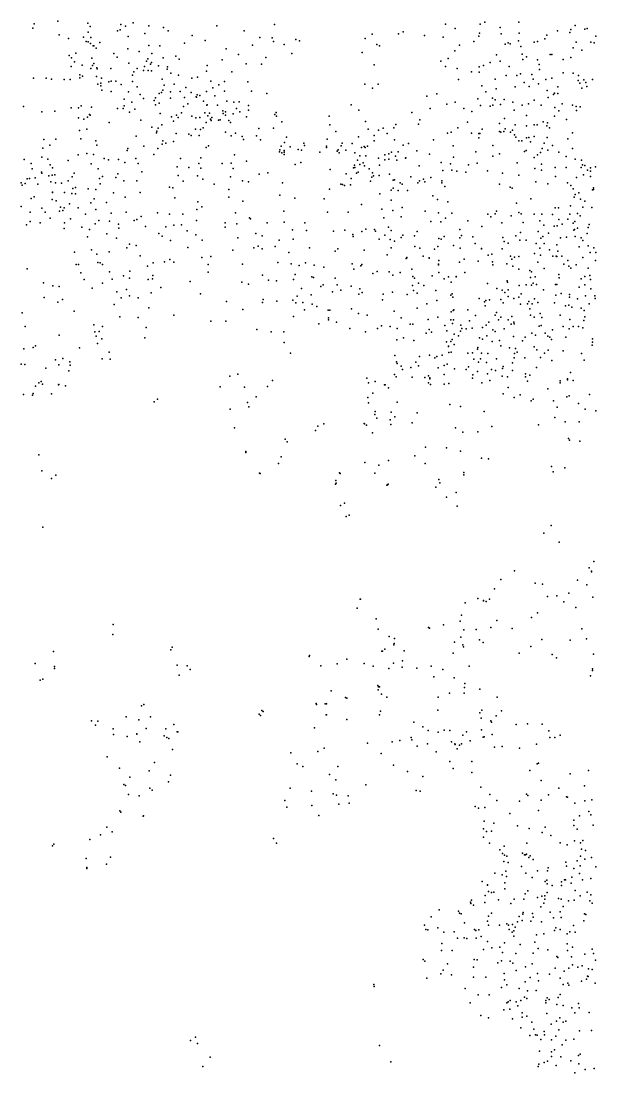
# Model space of a CAD drawing. Header units: millimetres. Extents: x -60275265 to 22802890, y -38578442 to 24337084.
# Drawn here: x 7994622 to 10250622, y -14128304 to -9997304 of the extents above; entities that cross this region are included whole.
import ezdxf

# ---------------------------------------------------------------- set-up
doc = ezdxf.new("R2010")
doc.units = ezdxf.units.MM
doc.header["$MEASUREMENT"] = 0
doc.layers.add('particles', color=7, linetype='Continuous', true_color=0x000000)

msp = doc.modelspace()

# ---------------------------------------------------------------- linework, layer by layer
at = {"layer": 'particles', "color": 93, "true_color": 0x67d435}
for p in [(8040622, -10025304), (8046622, -10008304), (8138622, -9997304), (8256622, -10006304), (8265622, -10019304), (8372622, -10035304), (8383622, -10031304), (8386622, -10010304), (8404622, -10017304), (8434622, -10004304), (8496622, -10016304), (8553622, -10022304), (8571622, -10036304), (8762622, -10016304), (8870622, -10036304), (8989622, -10010304), (9659622, -10009304), (9697622, -10026304), (9796622, -10009304), (9814622, -10002304), (9874622, -10023304), (9948622, -10002304), (10099622, -10035304), (10151622, -10030304), (10168622, -10014304), (10206622, -10029304), (10215622, -10026304), (8144622, -10051304), (8180622, -10066304), (8239622, -10060304), (8249622, -10077304), (8258622, -10041304), (8258622, -10079304), (8268622, -10061304), (8414622, -10058304), (8480622, -10046304), (8665622, -10054304), (8716622, -10073304), (8931622, -10061304), (8979622, -10063304), (8984622, -10078304), (9072622, -10069304), (9087622, -10075304), (9345622, -10066304), (9372622, -10049304), (9475622, -10047304), (9493622, -10039304), (9577622, -10054304), (9651622, -10060304), (9771622, -10078304), (9790622, -10056304), (9793622, -10044304), (9878622, -10047304), (9946622, -10075304), (9949622, -10045304), (10020622, -10077304), (10050622, -10067304), (10057622, -10053304), (10148622, -10042304), (10250622, -10057304), (8267622, -10085304), (8277622, -10095304), (8279622, -10094304), (8289622, -10103304), (8303622, -10081304), (8413622, -10106304), (8457622, -10117304), (8496622, -10093304), (8538622, -10094304), (8636622, -10084304), (8799622, -10106304), (8902622, -10092304), (9026622, -10089304), (9390622, -10089304), (9400622, -10095304), (9696622, -10114304), (9715622, -10092304), (9894622, -10088304), (9905622, -10082304), (9913622, -10087304), (9955622, -10097304), (10007622, -10080304), (10161622, -10102304), (10173622, -10080304), (10195622, -10111304), (10230622, -10080304), (10243622, -10082304), (8183622, -10132304), (8192622, -10142304), (8204622, -10157304), (8209622, -10123304), (8272622, -10143304), (8358622, -10124304), (8371622, -10139304), (8486622, -10155304), (8492622, -10145304), (8506622, -10160304), (8507622, -10125304), (8552622, -10141304), (8602622, -10135304), (8614622, -10147304), (8783622, -10149304), (8847622, -10128304), (8955622, -10140304), (9057622, -10124304), (9332622, -10121304), (9641622, -10155304), (9670622, -10144304), (9835622, -10160304), (9860622, -10130304), (9874622, -10154304), (9960622, -10127304), (9963622, -10148304), (9978622, -10137304), (10021622, -10149304), (10070622, -10128304), (10077622, -10128304), (10122622, -10148304), (10152622, -10140304), (8191622, -10176304), (8234622, -10170304), (8268622, -10183304), (8274622, -10172304), (8279622, -10164304), (8291622, -10181304), (8293622, -10185304), (8346622, -10183304), (8417622, -10162304), (8436622, -10197304), (8450622, -10183304), (8474622, -10191304), (8479622, -10176304), (8493622, -10191304), (8502622, -10166304), (8506622, -10193304), (8534622, -10173304), (8568622, -10186304), (8569622, -10177304), (8582622, -10202304), (8722622, -10194304), (8725622, -10172304), (8821622, -10196304), (8878622, -10165304), (8938622, -10166304), (9380622, -10169304), (9660622, -10175304), (9706622, -10184304), (9762622, -10197304), (9792622, -10177304), (9792622, -10198304), (9809622, -10171304), (9909622, -10176304), (10027622, -10168304), (10029622, -10187304), (10121622, -10200304), (10161622, -10202304), (8043622, -10222304), (8092622, -10222304), (8114622, -10225304), (8163622, -10226304), (8187622, -10227304), (8225622, -10208304), (8225622, -10220304), (8235622, -10214304), (8290622, -10215304), (8307622, -10241304), (8310622, -10222304), (8339622, -10236304), (8348622, -10233304), (8366622, -10233304), (8431622, -10209304), (8431622, -10234304), (8548622, -10225304), (8612622, -10210304), (8664622, -10222304), (8686622, -10218304), (8739622, -10233304), (8792622, -10234304), (8884622, -10236304), (9711622, -10226304), (9854622, -10225304), (9898622, -10211304), (9940622, -10211304), (9954622, -10204304), (9968622, -10238304), (9999622, -10207304), (10003622, -10225304), (10024622, -10243304), (10054622, -10226304), (10077622, -10221304), (10180622, -10230304), (10182622, -10211304), (10187622, -10241304), (10203622, -10228304), (10210622, -10239304), (10237622, -10227304), (8295622, -10245304), (8307622, -10252304), (8311622, -10268304), (8347622, -10274304), (8387622, -10246304), (8415622, -10275304), (8450622, -10255304), (8536622, -10281304), (8545622, -10277304), (8551622, -10269304), (8556622, -10249304), (8580622, -10275304), (8595622, -10245304), (8619622, -10274304), (8640622, -10258304), (8661622, -10278304), (8722622, -10274304), (8746622, -10259304), (8770622, -10247304), (8792622, -10272304), (8898622, -10273304), (8959622, -10281304), (9343622, -10245304), (9373622, -10261304), (9395622, -10245304), (9625622, -10283304), (9802622, -10251304), (9818622, -10275304), (9859622, -10263304), (9933622, -10256304), (9988622, -10254304), (10058622, -10270304), (10084622, -10285304), (10087622, -10280304), (10100622, -10255304), (10100622, -10281304), (10195622, -10261304), (10214622, -10254304), (8399622, -10304304), (8429622, -10316304), (8461622, -10286304), (8475622, -10301304), (8517622, -10309304), (8521622, -10298304), (8522622, -10326304), (8536622, -10320304), (8581622, -10300304), (8636622, -10297304), (8648622, -10322304), (8681622, -10295304), (8682622, -10296304), (8685622, -10287304), (8695622, -10289304), (8710622, -10312304), (8725622, -10326304), (8754622, -10291304), (8801622, -10312304), (8829622, -10315304), (8850622, -10314304), (9290622, -10326304), (9586622, -10292304), (9665622, -10323304), (9698622, -10315304), (9787622, -10302304), (9844622, -10300304), (9855622, -10306304), (9875622, -10325304), (9890622, -10305304), (9924622, -10315304), (9961622, -10327304), (9985622, -10322304), (10008622, -10308304), (10035622, -10327304), (10063622, -10297304), (10084622, -10286304), (10118622, -10322304), (10158622, -10327304), (8003622, -10333304), (8075622, -10354304), (8126622, -10351304), (8191622, -10338304), (8220622, -10338304), (8230622, -10330304), (8262622, -10364304), (8265622, -10366304), (8270622, -10335304), (8373622, -10341304), (8395622, -10341304), (8399622, -10330304), (8419622, -10355304), (8440622, -10343304), (8540622, -10360304), (8604622, -10366304), (8623622, -10358304), (8632622, -10332304), (8715622, -10357304), (8723622, -10328304), (8734622, -10359304), (8765622, -10328304), (8786622, -10349304), (8787622, -10360304), (8796622, -10353304), (8796622, -10367304), (8826622, -10361304), (8840622, -10340304), (8853622, -10354304), (8886622, -10329304), (8887622, -10347304), (8990622, -10364304), (8995622, -10356304), (9320622, -10347304), (9528622, -10356304), (9600622, -10340304), (9731622, -10341304), (9763622, -10352304), (9797622, -10329304), (9835622, -10331304), (9846622, -10328304), (9929622, -10347304), (9977622, -10368304), (10089622, -10337304), (10105622, -10349304), (10173622, -10332304), (10174622, -10348304), (10188622, -10334304), (8220622, -10377304), (8241622, -10383304), (8255622, -10374304), (8340622, -10395304), (8464622, -10386304), (8546622, -10404304), (8585622, -10373304), (8592622, -10390304), (8611622, -10376304), (8664622, -10370304), (8680622, -10377304), (8695622, -10376304), (8720622, -10395304), (8727622, -10369304), (8737622, -10383304), (8740622, -10388304), (8743622, -10376304), (8769622, -10386304), (8775622, -10385304), (8809622, -10388304), (8816622, -10395304), (8879622, -10373304), (8996622, -10371304), (9017622, -10393304), (9203622, -10370304), (9206622, -10405304), (9346622, -10392304), (9465622, -10403304), (9554622, -10402304), (9559622, -10385304), (9746622, -10394304), (9871622, -10400304), (9891622, -10380304), (9933622, -10404304), (9977622, -10408304), (10007622, -10405304), (10019622, -10405304), (10043622, -10393304), (10057622, -10408304), (10060622, -10397304), (10088622, -10371304), (10135622, -10384304), (8223622, -10427304), (8252622, -10422304), (8446622, -10449304), (8507622, -10414304), (8525622, -10436304), (8527622, -10429304), (8532622, -10418304), (8603622, -10439304), (8652622, -10441304), (8662622, -10447304), (8678622, -10421304), (8693622, -10447304), (8698622, -10423304), (8708622, -10417304), (8796622, -10433304), (8818622, -10448304), (8836622, -10437304), (8862622, -10451304), (8918622, -10448304), (8927622, -10419304), (8984622, -10418304), (9229622, -10431304), (9356622, -10422304), (9380622, -10447304), (9397622, -10426304), (9415622, -10418304), (9431622, -10438304), (9457622, -10417304), (9667622, -10437304), (9682622, -10434304), (9708622, -10416304), (9761622, -10437304), (9791622, -10438304), (9794622, -10439304), (9804622, -10421304), (9871622, -10431304), (9877622, -10433304), (9888622, -10431304), (9894622, -10420304), (9915622, -10434304), (9922622, -10425304), (9930622, -10444304), (10008622, -10451304), (10068622, -10416304), (10158622, -10436304), (8083622, -10462304), (8107622, -10484304), (8131622, -10461304), (8228622, -10459304), (8288622, -10468304), (8292622, -10484304), (8476622, -10489304), (8548622, -10480304), (8550622, -10468304), (8562622, -10477304), (8592622, -10470304), (8730622, -10487304), (8867622, -10462304), (8934622, -10463304), (9015622, -10488304), (9028622, -10474304), (9036622, -10453304), (9050622, -10491304), (9104622, -10477304), (9106622, -10486304), (9193622, -10489304), (9195622, -10461304), (9250622, -10487304), (9254622, -10477304), (9293622, -10478304), (9318622, -10452304), (9341622, -10490304), (9354622, -10488304), (9380622, -10468304), (9460622, -10463304), (9494622, -10484304), (9514622, -10478304), (9613622, -10464304), (9690622, -10487304), (9790622, -10456304), (9845622, -10486304), (9935622, -10453304), (9947622, -10468304), (9959622, -10468304), (9977622, -10456304), (9986622, -10455304), (9993622, -10472304), (10047622, -10477304), (10059622, -10455304), (10079622, -10486304), (10140622, -10459304), (10140622, -10459304), (8075622, -10531304), (8079622, -10496304), (8218622, -10523304), (8252622, -10517304), (8278622, -10521304), (8411622, -10505304), (8413622, -10498304), (8515622, -10521304), (8531622, -10497304), (8720622, -10494304), (8832622, -10523304), (9008622, -10510304), (9010622, -10503304), (9017622, -10515304), (9026622, -10521304), (9027622, -10506304), (9027622, -10512304), (9082622, -10502304), (9095622, -10504304), (9166622, -10512304), (9193622, -10493304), (9234622, -10508304), (9239622, -10503304), (9242622, -10514304), (9268622, -10504304), (9304622, -10514304), (9324622, -10527304), (9330622, -10493304), (9344622, -10493304), (9347622, -10526304), (9422622, -10522304), (9437622, -10518304), (9448622, -10512304), (9464622, -10528304), (9474622, -10511304), (9547622, -10507304), (9597622, -10520304), (9691622, -10532304), (9779622, -10510304), (9845622, -10528304), (9871622, -10518304), (9969622, -10509304), (9976622, -10505304), (10007622, -10533304), (10020622, -10523304), (10032622, -10513304), (10039622, -10497304), (10061622, -10504304), (10104622, -10512304), (10133622, -10529304), (10158622, -10498304), (8006622, -10541304), (8034622, -10557304), (8099622, -10540304), (8108622, -10562304), (8117622, -10573304), (8179622, -10545304), (8269622, -10558304), (8320622, -10537304), (8337622, -10542304), (8376622, -10541304), (8401622, -10553304), (8445622, -10537304), (8453622, -10557304), (8607622, -10570304), (8620622, -10537304), (8653622, -10572304), (8692622, -10557304), (8699622, -10534304), (8699622, -10575304), (8783622, -10557304), (8819622, -10555304), (8879622, -10547304), (9070622, -10560304), (9092622, -10552304), (9299622, -10574304), (9303622, -10563304), (9304622, -10572304), (9314622, -10544304), (9324622, -10560304), (9336622, -10554304), (9342622, -10566304), (9397622, -10535304), (9400622, -10563304), (9421622, -10542304), (9437622, -10540304), (9468622, -10543304), (9503622, -10536304), (9504622, -10534304), (9556622, -10566304), (9643622, -10552304), (9679622, -10558304), (9750622, -10562304), (9784622, -10555304), (9941622, -10554304), (10036622, -10559304), (10090622, -10572304), (10133622, -10572304), (10169622, -10539304), (10192622, -10572304), (10193622, -10543304), (10197622, -10562304), (10207622, -10564304), (10229622, -10574304), (10248622, -10569304), (8027622, -10615304), (8037622, -10578304), (8049622, -10613304), (8074622, -10591304), (8076622, -10595304), (8103622, -10605304), (8116622, -10602304), (8126622, -10601304), (8195622, -10609304), (8203622, -10594304), (8297622, -10577304), (8302622, -10615304), (8314622, -10607304), (8366622, -10612304), (8374622, -10597304), (8468622, -10589304), (8611622, -10604304), (8686622, -10605304), (8816622, -10609304), (8827622, -10576304), (8929622, -10598304), (8963622, -10593304), (9207622, -10580304), (9270622, -10597304), (9289622, -10616304), (9310622, -10595304), (9317622, -10590304), (9360622, -10577304), (9371622, -10610304), (9373622, -10593304), (9377622, -10605304), (9399622, -10604304), (9440622, -10599304), (9524622, -10609304), (9602622, -10611304), (9649622, -10584304), (9685622, -10582304), (9704622, -10586304), (9739622, -10590304), (9824622, -10585304), (9883622, -10595304), (9948622, -10602304), (10010622, -10576304), (10036622, -10582304), (10091622, -10607304), (10174622, -10612304), (10201622, -10601304), (10217622, -10582304), (10228622, -10586304), (10228622, -10608304), (7994622, -10632304), (7999622, -10641304), (8010622, -10635304), (8018622, -10617304), (8060622, -10637304), (8111622, -10629304), (8129622, -10633304), (8153622, -10634304), (8179622, -10624304), (8197622, -10654304), (8208622, -10651304), (8258622, -10656304), (8304622, -10636304), (8397622, -10625304), (8448622, -10625304), (8577622, -10649304), (8589622, -10652304), (8630622, -10626304), (8707622, -10618304), (8752622, -10638304), (8863622, -10625304), (8886622, -10628304), (9020622, -10632304), (9204622, -10657304), (9249622, -10637304), (9256622, -10639304), (9263622, -10643304), (9287622, -10640304), (9365622, -10626304), (9454622, -10622304), (9454622, -10653304), (9460622, -10621304), (9482622, -10633304), (9490622, -10637304), (9551622, -10633304), (9557622, -10624304), (9573622, -10618304), (9579622, -10629304), (9645622, -10624304), (9645622, -10633304), (9657622, -10647304), (9871622, -10638304), (9913622, -10650304), (9921622, -10653304), (10014622, -10628304), (10061622, -10636304), (10138622, -10633304), (10152622, -10643304), (10160622, -10656304), (10240622, -10652304), (8034622, -10694304), (8046622, -10688304), (8116622, -10698304), (8117622, -10669304), (8118622, -10671304), (8165622, -10670304), (8193622, -10674304), (8208622, -10676304), (8281622, -10695304), (8288622, -10658304), (8357622, -10672304), (8402622, -10689304), (8461622, -10670304), (8598622, -10691304), (8809622, -10689304), (8810622, -10658304), (9009622, -10681304), (9069622, -10692304), (9183622, -10695304), (9402622, -10676304), (9447622, -10661304), (9474622, -10663304), (9511622, -10662304), (9610622, -10683304), (9628622, -10698304), (9994622, -10695304), (10164622, -10689304), (10168622, -10678304), (10183622, -10672304), (10189622, -10696304), (10237622, -10660304), (10241622, -10659304), (7995622, -10725304), (8076622, -10732304), (8132622, -10703304), (8149622, -10728304), (8163622, -10730304), (8184622, -10715304), (8218622, -10730304), (8268622, -10711304), (8288622, -10737304), (8329622, -10710304), (8684622, -10737304), (8688622, -10707304), (8703622, -10726304), (8864622, -10705304), (9330622, -10718304), (9410622, -10736304), (9447622, -10700304), (9490622, -10729304), (9669622, -10707304), (9938622, -10712304), (10090622, -10731304), (10103622, -10730304), (10150622, -10723304), (10198622, -10728304), (10206622, -10705304), (10234622, -10729304), (8030622, -10748304), (8089622, -10747304), (8108622, -10771304), (8145622, -10743304), (8158622, -10741304), (8188622, -10774304), (8247622, -10755304), (8299622, -10780304), (8348622, -10751304), (8406622, -10747304), (8438622, -10780304), (8448622, -10776304), (8466622, -10764304), (8530622, -10750304), (8576622, -10756304), (8629622, -10755304), (8682622, -10780304), (8836622, -10750304), (8891622, -10770304), (8894622, -10774304), (9025622, -10744304), (9197622, -10748304), (9278622, -10748304), (9417622, -10770304), (9453622, -10741304), (9486622, -10766304), (9580622, -10744304), (9632622, -10750304), (9660622, -10771304), (9685622, -10751304), (9747622, -10781304), (9826622, -10756304), (9838622, -10766304), (9855622, -10754304), (9860622, -10743304), (9917622, -10762304), (9948622, -10749304), (9956622, -10754304), (10008622, -10755304), (10037622, -10755304), (10080622, -10757304), (10104622, -10777304), (10140622, -10775304), (10147622, -10756304), (10177622, -10753304), (10188622, -10762304), (8015622, -10797304), (8030622, -10784304), (8069622, -10789304), (8163622, -10812304), (8164622, -10789304), (8232622, -10807304), (8262622, -10815304), (8285622, -10793304), (8341622, -10783304), (8377622, -10795304), (8378622, -10810304), (8483622, -10804304), (8562622, -10805304), (8594622, -10798304), (8623622, -10797304), (8646622, -10821304), (8795622, -10790304), (8795622, -10806304), (8841622, -10794304), (8960622, -10790304), (9027622, -10787304), (9059622, -10817304), (9107622, -10789304), (9114622, -10819304), (9220622, -10822304), (9264622, -10818304), (9347622, -10814304), (9381622, -10815304), (9385622, -10822304), (9436622, -10807304), (9447622, -10820304), (9602622, -10784304), (9641622, -10786304), (9716622, -10815304), (9802622, -10804304), (9881622, -10789304), (9965622, -10788304), (10030622, -10782304), (10045622, -10799304), (10086622, -10803304), (10098622, -10801304), (10117622, -10795304), (10161622, -10791304), (10163622, -10818304), (10166622, -10816304), (10167622, -10784304), (10177622, -10810304), (10219622, -10808304), (10224622, -10796304), (8255622, -10844304), (8330622, -10833304), (8368622, -10850304), (8535622, -10832304), (8548622, -10842304), (8581622, -10859304), (8680622, -10837304), (8705622, -10857304), (8845622, -10848304), (8915622, -10832304), (8940622, -10840304), (9007622, -10858304), (9062622, -10853304), (9296622, -10835304), (9297622, -10843304), (9331622, -10823304), (9399622, -10854304), (9422622, -10838304), (9443622, -10855304), (9460622, -10861304), (9485622, -10847304), (9492622, -10838304), (9538622, -10840304), (9548622, -10824304), (9633622, -10851304), (9642622, -10853304), (9654622, -10843304), (9716622, -10849304), (9723622, -10839304), (9767622, -10844304), (9885622, -10847304), (9890622, -10863304), (9936622, -10840304), (9951622, -10857304), (9954622, -10827304), (9976622, -10857304), (10023622, -10824304), (10034622, -10850304), (10042622, -10843304), (10064622, -10830304), (10111622, -10849304), (10134622, -10846304), (10169622, -10843304), (10192622, -10848304), (10198622, -10859304), (10216622, -10832304), (8204622, -10905304), (8271622, -10896304), (8340622, -10904304), (8409622, -10887304), (8420622, -10873304), (8446622, -10879304), (8648622, -10886304), (8825622, -10897304), (8907622, -10887304), (8924622, -10881304), (8940622, -10891304), (8991622, -10883304), (9126622, -10887304), (9226622, -10901304), (9237622, -10892304), (9341622, -10897304), (9446622, -10887304), (9539622, -10882304), (9559622, -10889304), (9616622, -10893304), (9630622, -10883304), (9691622, -10879304), (9717622, -10889304), (9776622, -10871304), (9801622, -10890304), (9801622, -10892304), (9882622, -10891304), (9906622, -10869304), (9906622, -10869304), (10016622, -10871304), (10030622, -10889304), (10047622, -10871304), (10068622, -10896304), (10096622, -10876304), (10101622, -10901304), (10184622, -10884304), (10220622, -10880304), (10242622, -10887304), (8291622, -10913304), (8295622, -10945304), (8304622, -10946304), (8461622, -10919304), (8513622, -10946304), (8557622, -10942304), (8578622, -10933304), (8594622, -10944304), (8704622, -10926304), (8739622, -10922304), (9002622, -10945304), (9045622, -10906304), (9110622, -10946304), (9431622, -10915304), (9505622, -10930304), (9508622, -10925304), (9508622, -10927304), (9572622, -10920304), (9595622, -10927304), (9595622, -10928304), (9633622, -10937304), (9714622, -10944304), (9733622, -10932304), (9788622, -10940304), (9827622, -10917304), (9842622, -10913304), (9844622, -10942304), (9915622, -10921304), (9920622, -10932304), (9930622, -10924304), (9948622, -10922304), (10009622, -10910304), (10022622, -10944304), (10032622, -10916304), (10081622, -10920304), (10094622, -10920304), (10096622, -10922304), (10116622, -10920304), (10140622, -10937304), (10198622, -10925304), (10227622, -10906304), (10248622, -10938304), (10250622, -10906304), (8018622, -10970304), (8210622, -10953304), (8219622, -10953304), (8228622, -10986304), (8313622, -10953304), (8341622, -10982304), (8421622, -10979304), (8490622, -10960304), (8728622, -10953304), (8728622, -10983304), (8863622, -10952304), (9054622, -10951304), (9086622, -10957304), (9144622, -10956304), (9182622, -10963304), (9294622, -10951304), (9300622, -10972304), (9327622, -10958304), (9331622, -10953304), (9374622, -10988304), (9391622, -10981304), (9439622, -10982304), (9482622, -10984304), (9528622, -10971304), (9632622, -10952304), (9632622, -10954304), (9634622, -10984304), (9736622, -10985304), (9845622, -10955304), (9900622, -10950304), (9924622, -10960304), (9948622, -10972304), (9991622, -10977304), (9997622, -10982304), (10047622, -10969304), (10124622, -10952304), (10144622, -10959304), (10151622, -10968304), (10172622, -10954304), (10219622, -10967304), (8082622, -11025304), (8242622, -11012304), (8313622, -11027304), (8351622, -11011304), (8396622, -10997304), (8419622, -11007304), (8493622, -11012304), (8510622, -11009304), (8511622, -10996304), (8658622, -11020304), (8861622, -11023304), (8942622, -10995304), (8965622, -11015304), (8997622, -11017304), (9063622, -11012304), (9070622, -10993304), (9135622, -11002304), (9142622, -11004304), (9227622, -11007304), (9453622, -10995304), (9531622, -11000304), (9538622, -11007304), (9554622, -11027304), (9607622, -10997304), (9654622, -11010304), (9672622, -11002304), (9682622, -11023304), (9702622, -11000304), (9702622, -11002304), (9825622, -11028304), (9902622, -11017304), (9903622, -11022304), (9993622, -11004304), (10004622, -11027304), (10011622, -11002304), (10104622, -10993304), (10106622, -11006304), (10192622, -11009304), (10206622, -11000304), (10226622, -10996304), (10228622, -11012304), (8119622, -11037304), (8143622, -11039304), (8273622, -11046304), (8370622, -11061304), (8408622, -11051304), (8505622, -11064304), (8543622, -11043304), (8698622, -11068304), (8886622, -11030304), (9094622, -11048304), (9170622, -11039304), (9179622, -11033304), (9216622, -11061304), (9234622, -11033304), (9249622, -11054304), (9290622, -11038304), (9319622, -11069304), (9323622, -11049304), (9333622, -11063304), (9415622, -11070304), (9451622, -11062304), (9530622, -11035304), (9534622, -11055304), (9548622, -11066304), (9575622, -11036304), (9622622, -11055304), (9686622, -11068304), (9861622, -11048304), (9882622, -11054304), (9893622, -11063304), (9905622, -11052304), (9949622, -11036304), (9957622, -11068304), (9976622, -11033304), (9997622, -11034304), (10017622, -11032304), (10044622, -11053304), (10091622, -11031304), (10097622, -11032304), (10114622, -11067304), (10184622, -11042304), (10206622, -11033304), (10230622, -11049304), (8085622, -11083304), (8138622, -11101304), (8157622, -11090304), (8360622, -11110304), (8387622, -11084304), (8420622, -11076304), (8453622, -11084304), (8800622, -11099304), (8941622, -11102304), (8944622, -11091304), (8998622, -11097304), (9061622, -11093304), (9072622, -11103304), (9078622, -11078304), (9100622, -11102304), (9132622, -11072304), (9136622, -11109304), (9413622, -11092304), (9509622, -11071304), (9586622, -11107304), (9626622, -11094304), (9680622, -11074304), (9689622, -11082304), (9792622, -11086304), (9813622, -11100304), (9818622, -11095304), (9832622, -11092304), (9877622, -11090304), (9886622, -11103304), (9905622, -11079304), (9928622, -11087304), (9947622, -11081304), (9954622, -11109304), (9982622, -11108304), (9987622, -11098304), (10000622, -11107304), (10009622, -11088304), (10022622, -11102304), (10087622, -11103304), (10092622, -11073304), (10146622, -11071304), (10146622, -11082304), (10177622, -11088304), (10209622, -11076304), (10224622, -11107304), (10246622, -11076304), (10247622, -11086304), (7998622, -11143304), (8202622, -11136304), (8496622, -11123304), (8593622, -11152304), (8864622, -11130304), (9106622, -11131304), (9155622, -11118304), (9199622, -11133304), (9206622, -11133304), (9291622, -11127304), (9318622, -11145304), (9352622, -11152304), (9458622, -11136304), (9548622, -11125304), (9682622, -11139304), (9690622, -11134304), (9692622, -11131304), (9747622, -11131304), (9777622, -11153304), (9815622, -11115304), (9854622, -11152304), (9860622, -11141304), (9991622, -11127304), (9993622, -11152304), (10031622, -11145304), (10110622, -11152304), (10131622, -11116304), (10144622, -11113304), (10155622, -11120304), (10192622, -11125304), (10204622, -11134304), (8280622, -11190304), (8382622, -11159304), (8453622, -11161304), (8739622, -11175304), (8798622, -11176304), (9063622, -11157304), (9163622, -11186304), (9200622, -11162304), (9200622, -11170304), (9232622, -11180304), (9409622, -11194304), (9486622, -11162304), (9521622, -11188304), (9532622, -11187304), (9592622, -11169304), (9629622, -11160304), (9657622, -11192304), (9681622, -11170304), (9687622, -11185304), (9691622, -11171304), (9720622, -11191304), (9754622, -11174304), (9819622, -11191304), (9830622, -11179304), (9867622, -11171304), (9877622, -11160304), (9905622, -11171304), (9917622, -11188304), (9920622, -11157304), (9928622, -11179304), (9929622, -11186304), (10007622, -11160304), (10035622, -11192304), (10038622, -11161304), (10147622, -11169304), (10203622, -11173304), (10206622, -11159304), (8010622, -11197304), (8143622, -11231304), (8283622, -11218304), (8289622, -11235304), (8300622, -11216304), (8314622, -11196304), (8485622, -11200304), (8919622, -11209304), (8975622, -11218304), (9025622, -11217304), (9284622, -11205304), (9346622, -11217304), (9393622, -11205304), (9443622, -11196304), (9470622, -11205304), (9584622, -11223304), (9596622, -11209304), (9605622, -11219304), (9665622, -11214304), (9694622, -11227304), (9710622, -11233304), (9719622, -11215304), (9724622, -11205304), (9741622, -11206304), (9764622, -11203304), (9805622, -11201304), (9822622, -11233304), (9845622, -11210304), (9854622, -11216304), (9890622, -11206304), (9926622, -11236304), (9999622, -11223304), (10013622, -11230304), (10027622, -11195304), (10051622, -11223304), (10061622, -11234304), (10080622, -11210304), (10122622, -11196304), (10145622, -11206304), (10160622, -11197304), (10182622, -11197304), (10199622, -11202304), (8051622, -11272304), (8294622, -11263304), (8311622, -11245304), (8480622, -11241304), (9027622, -11260304), (9468622, -11249304), (9495622, -11241304), (9536622, -11252304), (9663622, -11257304), (9671622, -11274304), (9671622, -11275304), (9680622, -11255304), (9686622, -11247304), (9694622, -11267304), (9793622, -11241304), (9805622, -11246304), (9843622, -11255304), (9871622, -11251304), (9877622, -11273304), (9962622, -11253304), (9972622, -11239304), (10007622, -11276304), (10069622, -11238304), (10075622, -11247304), (10132622, -11238304), (10235622, -11270304), (10236622, -11258304), (10237622, -11245304), (8005622, -11284304), (8042622, -11279304), (8224622, -11280304), (8340622, -11297304), (9052622, -11301304), (9461622, -11311304), (9558622, -11314304), (9597622, -11309304), (9625622, -11314304), (9647622, -11309304), (9673622, -11299304), (9682622, -11297304), (9747622, -11301304), (9765622, -11300304), (9785622, -11286304), (9787622, -11279304), (9801622, -11301304), (9826622, -11303304), (9911622, -11280304), (9930622, -11303304), (9934622, -11283304), (9941622, -11297304), (10018622, -11288304), (10032622, -11318304), (10048622, -11301304), (10063622, -11289304), (10122622, -11292304), (10193622, -11302304), (7995622, -11344304), (8009622, -11346304), (8129622, -11327304), (8142622, -11347304), (8158622, -11322304), (8186622, -11335304), (8187622, -11349304), (8312622, -11323304), (8344622, -11325304), (9467622, -11335304), (9470622, -11342304), (9485622, -11353304), (9524622, -11357304), (9543622, -11337304), (9554622, -11351304), (9618622, -11320304), (9631622, -11359304), (9655622, -11350304), (9666622, -11345304), (9750622, -11355304), (9771622, -11325304), (9789622, -11336304), (9797622, -11323304), (9820622, -11338304), (9860622, -11323304), (9886622, -11354304), (9923622, -11339304), (9929622, -11319304), (9971622, -11319304), (10017622, -11357304), (10077622, -11330304), (10204622, -11329304), (8091622, -11360304), (8182622, -11371304), (8813622, -11392304), (8845622, -11384304), (9351622, -11400304), (9460622, -11385304), (9466622, -11394304), (9491622, -11365304), (9529622, -11395304), (9578622, -11397304), (9593622, -11390304), (9598622, -11398304), (9655622, -11385304), (9695622, -11363304), (9741622, -11366304), (9765622, -11399304), (9767622, -11387304), (9785622, -11373304), (9824622, -11382304), (9840622, -11365304), (9856622, -11370304), (9882622, -11391304), (9883622, -11361304), (9903622, -11394304), (9923622, -11369304), (9973622, -11394304), (9974622, -11382304), (9991622, -11388304), (10150622, -11377304), (8051622, -11431304), (8064622, -11418304), (8073622, -11413304), (8078622, -11423304), (8141622, -11426304), (8142622, -11425304), (8169622, -11429304), (8775622, -11433304), (8871622, -11435304), (8961622, -11432304), (8981622, -11409304), (9357622, -11418304), (9383622, -11413304), (9420622, -11426304), (9423622, -11426304), (9436622, -11437304), (9593622, -11418304), (9598622, -11402304), (9601622, -11425304), (9654622, -11423304), (9673622, -11420304), (9802622, -11418304), (9833622, -11409304), (9905622, -11436304), (9981622, -11411304), (10061622, -11442304), (10109622, -11410304), (10110622, -11418304), (10139622, -11402304), (10139622, -11406304), (10161622, -11408304), (8003622, -11463304), (8039622, -11466304), (8042622, -11460304), (8114622, -11461304), (8529622, -11482304), (8917622, -11473304), (9355622, -11476304), (9374622, -11458304), (9886622, -11461304), (9929622, -11476304), (9952622, -11465304), (10004622, -11482304), (10136622, -11473304), (10145622, -11469304), (10225622, -11463304), (8517622, -11492304), (8815622, -11521304), (8882622, -11495304), (8888622, -11512304), (9357622, -11496304), (9470622, -11494304), (9677622, -11503304), (9719622, -11511304), (9996622, -11488304), (10083622, -11488304), (10098622, -11513304), (10181622, -11499304), (10208622, -11521304), (9382622, -11542304), (9383622, -11530304), (9390622, -11556304), (9443622, -11563304), (9447622, -11533304), (9461622, -11551304), (9548622, -11536304), (9812622, -11531304), (10089622, -11554304), (10249622, -11528304), (8831622, -11595304), (9150622, -11605304), (9159622, -11588304), (9182622, -11579304), (9341622, -11577304), (9342622, -11579304), (9350622, -11584304), (9445622, -11582304), (9529622, -11575304), (9699622, -11594304), (9841622, -11589304), (10025622, -11583304), (10129622, -11571304), (10184622, -11571304), (9031622, -11639304), (9373622, -11614304), (9727622, -11612304), (9786622, -11610304), (10142622, -11637304), (10146622, -11643304), (10187622, -11647304), (8876622, -11688304), (9038622, -11650304), (9581622, -11670304), (9663622, -11673304), (9719622, -11686304), (8064622, -11700304), (8876622, -11691304), (9015622, -11708304), (9343622, -11731304), (9436622, -11723304), (9539622, -11704304), (9801622, -11713304), (9829622, -11716304), (8076622, -11764304), (8930622, -11772304), (9004622, -11735304), (9244622, -11771304), (9382622, -11772304), (9398622, -11741304), (9580622, -11735304), (9731622, -11770304), (10076622, -11747304), (10082622, -11767304), (10128622, -11751304), (8114622, -11793304), (8130622, -11780304), (8932622, -11774304), (9229622, -11801304), (9231622, -11812304), (9246622, -11774304), (9633622, -11797304), (9638622, -11810304), (9732622, -11779304), (9228622, -11816304), (9429622, -11820304), (9432622, -11818304), (9435622, -11816304), (9622622, -11827304), (9701622, -11849304), (9263622, -11891304), (9663622, -11867304), (9247622, -11899304), (9282622, -11937304), (9705622, -11902304), (9705622, -11902304), (9270622, -11943304), (10074622, -11978304), (8080622, -11985304), (10046622, -12008304), (10106622, -12043304), (10223622, -12144304), (10242622, -12120304), (9931622, -12156304), (10233622, -12158304), (10233622, -12160304), (9852622, -12227304), (9877622, -12190304), (10011622, -12205304), (10040622, -12208304), (10177622, -12193304), (10214622, -12211304), (9325622, -12267304), (9326622, -12267304), (9787622, -12265304), (9832622, -12268304), (10060622, -12257304), (10096622, -12254304), (10144622, -12244304), (10238622, -12260304), (9313622, -12303304), (9737622, -12282304), (9809622, -12273304), (9809622, -12274304), (9819622, -12277304), (10124622, -12278304), (10171622, -12300304), (9387622, -12344304), (9723622, -12330304), (9861622, -12351304), (9997622, -12340304), (10020622, -12321304), (8356622, -12367304), (9395622, -12385304), (9593622, -12379304), (9597622, -12381304), (9652622, -12368304), (9717622, -12354304), (9731622, -12388304), (9780622, -12386304), (9837622, -12378304), (9921622, -12382304), (10195622, -12384304), (8354622, -12406304), (9438622, -12414304), (9460622, -12422304), (9720622, -12417304), (9793622, -12427304), (10038622, -12426304), (10149622, -12429304), (10213622, -12423304), (8121622, -12473304), (8582622, -12466304), (8582622, -12466304), (8587622, -12456304), (9410622, -12471304), (9413622, -12471304), (9422622, -12464304), (9457622, -12447304), (9458622, -12441304), (9498622, -12470304), (9695622, -12436304), (9728622, -12447304), (9730622, -12455304), (9807622, -12438304), (9995622, -12453304), (9125622, -12492304), (9126622, -12489304), (9272622, -12503304), (9491622, -12509304), (9690622, -12480304), (9949622, -12479304), (10078622, -12485304), (10095622, -12498304), (10241622, -12483304), (8050622, -12520304), (8125622, -12532304), (8125622, -12539304), (8606622, -12526304), (8646622, -12529304), (8657622, -12544304), (9170622, -12529304), (9234622, -12521304), (9340622, -12520304), (9376622, -12531304), (9437622, -12540304), (9455622, -12519304), (9489622, -12535304), (9547622, -12538304), (9604622, -12530304), (9649622, -12543304), (9753622, -12531304), (10236622, -12541304), (10236622, -12548304), (8069622, -12585304), (8080622, -12581304), (8615622, -12566304), (9614622, -12572304), (9694622, -12576304), (9735622, -12598304), (10228622, -12568304), (9211622, -12628304), (9394622, -12606304), (9396622, -12623304), (9397622, -12611304), (9400622, -12612304), (9675622, -12636304), (9733622, -12636304), (9734622, -12614304), (9795622, -12621304), (8476622, -12681304), (9152622, -12677304), (9154622, -12681304), (9187622, -12679304), (9192622, -12678304), (9267622, -12653304), (9272622, -12656304), (9409622, -12641304), (9430622, -12652304), (9631622, -12652304), (9862622, -12652304), (8467622, -12686304), (8929622, -12719304), (8939622, -12705304), (8944622, -12708304), (9191622, -12721304), (9193622, -12722304), (9401622, -12721304), (9404622, -12707304), (9629622, -12703304), (9794622, -12714304), (9802622, -12703304), (9879622, -12706304), (8270622, -12745304), (8286622, -12762304), (8295622, -12747304), (8406622, -12730304), (8456622, -12741304), (8502622, -12730304), (8593622, -12759304), (8933622, -12724304), (9273622, -12740304), (9536622, -12750304), (9799622, -12735304), (9837622, -12745304), (9840622, -12750304), (9859622, -12725304), (9937622, -12760304), (9981622, -12757304), (10039622, -12758304), (8355622, -12776304), (8357622, -12799304), (8448622, -12796304), (8448622, -12797304), (8485622, -12775304), (8556622, -12804304), (8562622, -12776304), (8606622, -12789304), (8609622, -12788304), (9145622, -12773304), (9571622, -12769304), (9592622, -12783304), (9631622, -12790304), (9654622, -12782304), (9677622, -12783304), (9728622, -12801304), (9742622, -12789304), (9801622, -12780304), (9843622, -12799304), (10065622, -12785304), (10110622, -12802304), (8411622, -12807304), (8460622, -12827304), (8566622, -12811304), (8574622, -12814304), (9354622, -12833304), (9450622, -12828304), (9481622, -12823304), (9525622, -12811304), (9528622, -12820304), (9548622, -12844304), (9589622, -12836304), (9683622, -12827304), (9696622, -12835304), (9697622, -12838304), (9714622, -12841304), (9723622, -12836304), (9756622, -12824304), (9807622, -12809304), (9811622, -12808304), (9882622, -12846304), (10017622, -12837304), (10069622, -12811304), (10089622, -12811304), (8332622, -12886304), (8588622, -12858304), (9053622, -12871304), (9158622, -12866304), (9183622, -12853304), (9407622, -12873304), (9623622, -12867304), (9706622, -12855304), (9852622, -12849304), (9950622, -12853304), (8518622, -12909304), (9078622, -12914304), (9100622, -12924304), (9237622, -12924304), (9456622, -12919304), (9677622, -12905304), (9763622, -12905304), (10019622, -12914304), (10025622, -12912304), (8380622, -12931304), (8421622, -12966304), (8497622, -12941304), (8580622, -12959304), (9204622, -12956304), (9510622, -12944304), (9571622, -12964304), (9690622, -12933304), (9763622, -12948304), (9990622, -12940304), (10149622, -12953304), (10221622, -12940304), (8397622, -12995304), (8404622, -12999304), (8500622, -13009304), (8573622, -12985304), (9050622, -13009304), (9229622, -12977304), (9347622, -12997304), (9798622, -13006304), (10035622, -12980304), (10104622, -13009304), (10205622, -13000304), (8416622, -13034304), (8458622, -13040304), (8509622, -13017304), (9134622, -13022304), (9219622, -13032304), (9232622, -13037304), (9278622, -13040304), (9544622, -13019304), (9560622, -13021304), (9833622, -13035304), (9977622, -13033304), (9983622, -13039304), (10064622, -13036304), (10135622, -13044304), (10138622, -13045304), (9029622, -13058304), (9037622, -13084304), (9135622, -13077304), (9241622, -13073304), (9282622, -13069304), (9776622, -13081304), (9789622, -13088304), (9814622, -13085304), (9861622, -13058304), (9950622, -13061304), (10035622, -13057304), (10167622, -13068304), (10207622, -13059304), (10234622, -13056304), (8381622, -13098304), (8385622, -13104304), (8473622, -13120304), (8475622, -13118304), (9163622, -13117304), (9912622, -13109304), (10024622, -13097304), (10163622, -13135304), (10185622, -13118304), (10222622, -13101304), (10230622, -13114304), (8331622, -13163304), (9809622, -13169304), (9812622, -13139304), (9849622, -13147304), (9942622, -13158304), (9988622, -13168304), (10051622, -13163304), (10163622, -13156304), (10176622, -13170304), (10239622, -13155304), (8264622, -13211304), (8306622, -13193304), (8351622, -13181304), (8985622, -13207304), (9809622, -13202304), (9821622, -13180304), (9840622, -13179304), (10039622, -13184304), (10073622, -13196304), (10166622, -13217304), (10199622, -13215304), (8118622, -13236304), (8123622, -13230304), (8996622, -13226304), (9832622, -13225304), (9873622, -13252304), (9890622, -13238304), (9979622, -13225304), (10110622, -13224304), (10137622, -13232304), (10189622, -13224304), (10193622, -13249304), (10209622, -13254304), (8250622, -13286304), (8345622, -13280304), (9883622, -13266304), (9888622, -13298304), (9891622, -13273304), (9900622, -13277304), (9962622, -13265304), (9970622, -13272304), (9973622, -13272304), (9977622, -13269304), (9986622, -13282304), (9992622, -13275304), (10003622, -13290304), (10132622, -13300304), (10176622, -13295304), (10190622, -13277304), (10207622, -13288304), (10232622, -13282304), (8252622, -13321304), (8252622, -13325304), (8329622, -13308304), (9897622, -13335304), (9905622, -13302304), (9958622, -13317304), (10021622, -13334304), (10060622, -13334304), (10063622, -13323304), (10134622, -13316304), (10163622, -13325304), (10188622, -13315304), (10250622, -13318304), (9804622, -13376304), (9853622, -13344304), (9882622, -13350304), (9892622, -13381304), (9899622, -13357304), (9975622, -13343304), (10000622, -13361304), (10051622, -13376304), (10057622, -13371304), (10115622, -13378304), (10126622, -13370304), (10130622, -13369304), (10153622, -13383304), (10156622, -13359304), (10186622, -13345304), (10197622, -13370304), (10230622, -13364304), (9825622, -13389304), (9825622, -13390304), (9829622, -13416304), (9840622, -13419304), (9849622, -13418304), (9892622, -13405304), (9972622, -13425304), (9983622, -13413304), (10058622, -13419304), (10059622, -13385304), (10078622, -13392304), (10115622, -13392304), (10169622, -13411304), (10216622, -13418304), (9758622, -13457304), (9759622, -13462304), (9761622, -13449304), (9814622, -13459304), (9815622, -13431304), (9868622, -13448304), (9916622, -13462304), (9929622, -13446304), (9967622, -13445304), (10020622, -13439304), (10038622, -13434304), (10046622, -13461304), (10050622, -13433304), (10050622, -13446304), (10103622, -13443304), (10113622, -13445304), (10142622, -13452304), (10165622, -13449304), (10188622, -13433304), (10226622, -13452304), (10230622, -13428304), (10235622, -13461304), (9635622, -13488304), (9711622, -13492304), (9715622, -13500304), (9721622, -13503304), (9769622, -13469304), (9840622, -13500304), (9963622, -13504304), (9965622, -13498304), (10001622, -13502304), (10034622, -13476304), (10071622, -13496304), (10109622, -13495304), (10122622, -13474304), (10205622, -13503304), (10210622, -13506304), (9577622, -13548304), (9604622, -13515304), (9734622, -13539304), (9824622, -13532304), (9825622, -13532304), (9829622, -13512304), (9829622, -13547304), (9872622, -13547304), (9900622, -13542304), (9907622, -13547304), (9922622, -13545304), (9942622, -13534304), (9949622, -13514304), (9961622, -13529304), (9995622, -13532304), (10004622, -13516304), (10036622, -13534304), (10083622, -13519304), (10113622, -13517304), (10162622, -13549304), (10203622, -13530304), (9583622, -13564304), (9590622, -13566304), (9629622, -13558304), (9653622, -13575304), (9694622, -13574304), (9774622, -13564304), (9778622, -13568304), (9791622, -13566304), (9910622, -13565304), (9921622, -13575304), (9928622, -13570304), (9933622, -13555304), (10017622, -13586304), (10045622, -13582304), (10087622, -13569304), (10093622, -13558304), (10109622, -13564304), (10137622, -13581304), (10148622, -13574304), (10168622, -13575304), (10168622, -13575304), (9645622, -13619304), (9707622, -13598304), (9733622, -13597304), (9743622, -13600304), (9780622, -13599304), (9800622, -13592304), (9824622, -13612304), (9891622, -13617304), (9928622, -13591304), (9952622, -13624304), (10010622, -13614304), (10137622, -13621304), (9644622, -13647304), (9686622, -13647304), (9809622, -13643304), (9841622, -13636304), (9873622, -13634304), (9883622, -13655304), (9935622, -13659304), (10003622, -13658304), (10023622, -13639304), (10061622, -13645304), (10097622, -13670304), (10138622, -13647304), (10154622, -13672304), (10158622, -13634304), (10207622, -13662304), (10235622, -13642304), (10241622, -13659304), (9572622, -13683304), (9578622, -13689304), (9668622, -13700304), (9770622, -13712304), (9772622, -13683304), (9784622, -13684304), (9865622, -13696304), (9880622, -13688304), (9914622, -13689304), (9924622, -13697304), (9974622, -13711304), (10000622, -13700304), (10100622, -13674304), (10158622, -13704304), (10179622, -13712304), (10196622, -13707304), (10248622, -13685304), (9641622, -13739304), (9651622, -13724304), (9683622, -13742304), (9769622, -13752304), (9818622, -13752304), (9890622, -13738304), (9937622, -13726304), (9992622, -13753304), (10021622, -13738304), (10068622, -13740304), (10090622, -13716304), (10125622, -13728304), (10143622, -13716304), (10217622, -13748304), (10219622, -13749304), (10221622, -13719304), (10235622, -13722304), (9379622, -13781304), (9380622, -13789304), (9587622, -13756304), (9737622, -13796304), (9879622, -13792304), (9891622, -13762304), (9900622, -13782304), (9949622, -13796304), (9972622, -13770304), (10024622, -13766304), (10110622, -13756304), (10121622, -13781304), (10140622, -13776304), (10143622, -13783304), (10193622, -13768304), (10213622, -13760304), (10247622, -13775304), (9788622, -13821304), (9831622, -13821304), (9970622, -13831304), (9979622, -13835304), (9981622, -13806304), (10016622, -13804304), (10058622, -13833304), (10102622, -13832304), (10110622, -13820304), (9757622, -13853304), (9900622, -13852304), (9906622, -13849304), (9912622, -13878304), (9914622, -13843304), (9937622, -13849304), (9944622, -13865304), (9955622, -13844304), (10053622, -13844304), (10053622, -13853304), (10066622, -13839304), (10097622, -13859304), (10122622, -13863304), (10156622, -13872304), (10182622, -13855304), (10184622, -13872304), (9798622, -13902304), (9829622, -13911304), (9888622, -13880304), (9923622, -13915304), (9960622, -13909304), (9961622, -13892304), (9979622, -13905304), (10057622, -13895304), (10108622, -13912304), (10167622, -13892304), (10224622, -13890304), (9955622, -13951304), (9999622, -13928304), (10006622, -13956304), (10074622, -13936304), (10095622, -13925304), (10105622, -13958304), (10121622, -13928304), (10132622, -13924304), (10186622, -13962304), (10232622, -13961304), (8659622, -14001304), (8679622, -13987304), (9990622, -13981304), (10013622, -13978304), (10019622, -13979304), (10034622, -13997304), (10047622, -13965304), (10048622, -13978304), (10075622, -13998304), (10092622, -13984304), (10132622, -13999304), (10163622, -13995304), (8686622, -14012304), (9401622, -14020304), (10029622, -14042304), (10029622, -14042304), (10075622, -14045304), (10088622, -14037304), (10117622, -14018304), (8736622, -14066304), (9445622, -14084304), (10060622, -14082304), (10075622, -14063304), (10112622, -14065304), (10151622, -14081304), (10182622, -14059304), (10188622, -14054304), (8707622, -14102304), (10023622, -14102304), (10026622, -14093304), (10047622, -14087304), (10094622, -14099304), (10183622, -14092304), (10208622, -14114304), (10243622, -14110304), (10167622, -14128304)]:
    msp.add_point(p, dxfattribs=at)

doc.saveas('drawing.dxf')
